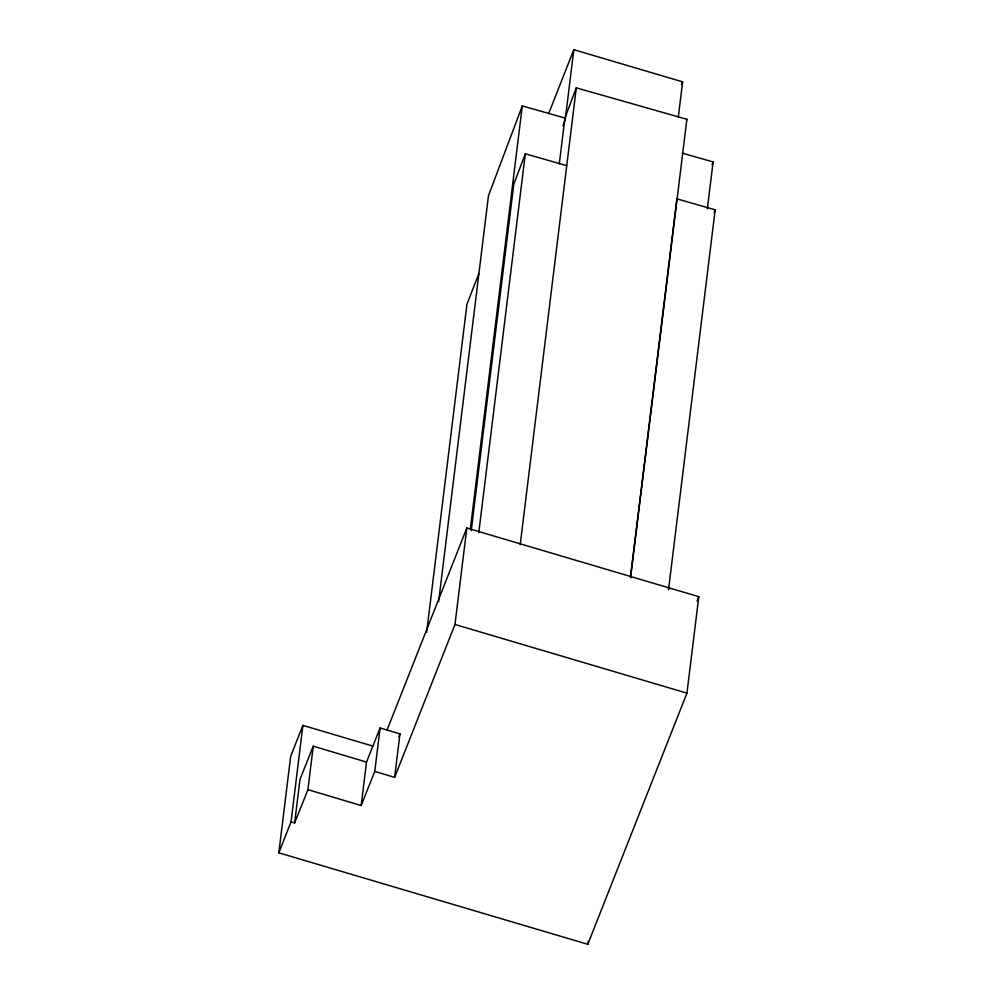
<?xml version="1.0" encoding="UTF-8"?>
<svg xmlns="http://www.w3.org/2000/svg" width="994" height="994" viewBox="0 0 994 994"><rect width="100%" height="100%" fill="white"/><g stroke="black" fill="none" stroke-linecap="round" stroke-linejoin="round"><path stroke-width="1.49" d="M387.138 729.857L466.82 528.013L698.794 596.686L686.941 693.153L587.802 944.3L278.829 852.827L290.67 756.359L302.897 725.384L372.849 746.096M278.829 852.827L291.056 821.852L302.897 725.384M291.056 821.852L294.646 822.92L299.977 779.445L313.259 746.171L366.5 762.075L361.157 805.538L307.929 789.646L313.259 746.171M374.763 771.431L380.106 727.956L399.961 733.883L394.63 777.358L374.763 771.431L361.157 805.538M426.65 632.358L466.944 304.201L478.909 273.586M438.615 601.743L488.464 195.743L522.285 105.923L564.927 118.05L559.299 163.848M394.63 777.358L454.979 624.481L466.82 528.013M470.348 528.982L522.285 105.923M471.231 530.721L513.799 184.076L525.317 153.784L566.742 165.675M478.773 532.784L525.317 153.784M678.306 117.056L682.629 81.856L573.824 49.7L565.188 120.1L562.939 125.778M520.21 544.675L576.296 87.832L686.879 119.292L630.581 577.738M630.444 577.092L676.889 198.85L715.171 209.833L668.54 589.628M587.802 944.3L588.175 941.243M707.355 208.815L713.108 161.923L682.257 153.138M564.927 118.05L576.296 87.832M712.027 164.793L713.108 161.923M686.543 120.162L686.879 119.292M714.102 212.629L715.171 209.833M548.613 113.689L573.824 49.7M398.83 736.765L399.961 733.883M681.511 84.701L682.629 81.856M697.08 601.01L698.794 596.686M294.646 822.92L307.929 789.646M366.5 762.075L380.106 727.956M454.979 624.481L686.941 693.153"/></g></svg>
